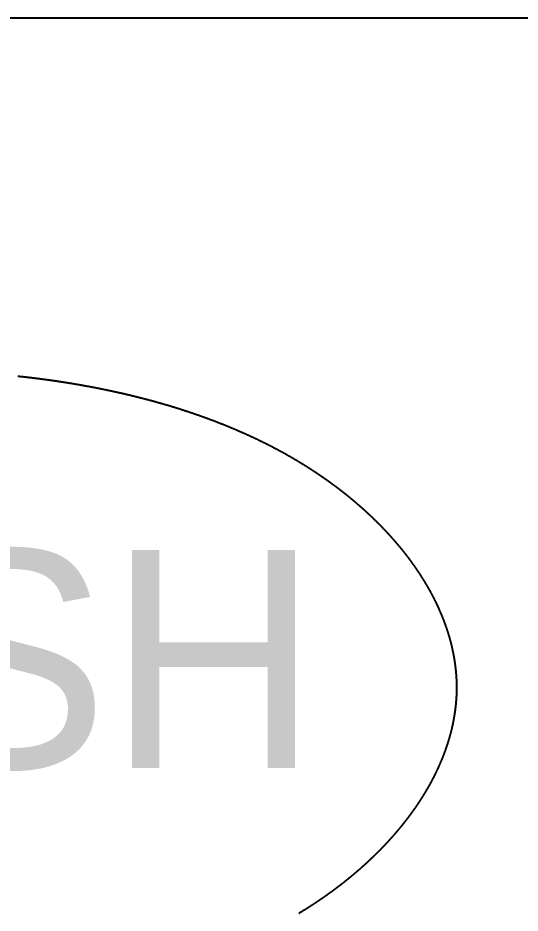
# Model space of a CAD drawing. Header units: millimetres. Extents: x 88 to 97873, y 32 to 55088.
# Drawn here: x 48391.1 to 48403.19, y 4638.97 to 4660.51 of the extents above; entities that cross this region are included whole.
import ezdxf

# ---------------------------------------------------------------- set-up
doc = ezdxf.new("R2010")
doc.units = ezdxf.units.MM
doc.header["$LTSCALE"] = 0.3
doc.layers.add('FICHAS_XLR', color=7, linetype='Continuous')
doc.styles.add('Standar', font='GOTHIC.TTF', dxfattribs={"height": 1.35})

# ---------------------------------------------------------------- blocks, each defined once
blk = doc.blocks.new('FICHA_XLR_FEMEA')
at = {"layer": 'FICHAS_XLR', "color": 0}
blk.add_lwpolyline([(340.69, 1173.35), (340.96, 1173.51), (341.23, 1173.68), (341.5, 1173.84), (341.77, 1174), (342.04, 1174.17), (342.31, 1174.33), (342.58, 1174.5), (342.85, 1174.66), (343.12, 1174.83), (343.39, 1174.99), (343.66, 1175.16), (343.93, 1175.32), (344.2, 1175.49), (344.47, 1175.65), (344.74, 1175.82), (345.01, 1175.99), (345.27, 1176.15), (345.54, 1176.32), (345.81, 1176.48), (346.08, 1176.65), (346.34, 1176.82), (346.61, 1176.98), (346.88, 1177.15), (347.15, 1177.32), (347.41, 1177.49), (347.68, 1177.65), (347.94, 1177.82), (348.21, 1177.99), (348.48, 1178.16), (348.74, 1178.33), (349.01, 1178.49), (349.27, 1178.66), (349.54, 1178.83), (349.8, 1179), (350.07, 1179.17), (350.33, 1179.34), (350.6, 1179.51), (350.86, 1179.68), (351.12, 1179.85), (351.39, 1180.02), (351.65, 1180.19), (351.91, 1180.36), (352.18, 1180.53), (352.44, 1180.7), (352.7, 1180.87), (352.97, 1181.04), (353.23, 1181.21), (353.49, 1181.38), (353.75, 1181.55), (354.01, 1181.72), (354.28, 1181.9), (354.54, 1182.07), (354.8, 1182.24), (355.06, 1182.41), (355.32, 1182.58), (355.58, 1182.75), (355.84, 1182.93), (356.1, 1183.1), (356.36, 1183.27), (356.62, 1183.45), (356.88, 1183.62), (357.14, 1183.79), (357.4, 1183.97), (357.66, 1184.14), (357.92, 1184.31), (358.17, 1184.49), (358.43, 1184.66), (358.69, 1184.83), (358.95, 1185.01), (359.21, 1185.18), (359.46, 1185.36), (359.72, 1185.53), (359.98, 1185.71), (360.23, 1185.88), (360.49, 1186.06), (360.75, 1186.23), (361, 1186.41), (361.26, 1186.58), (361.52, 1186.76), (361.77, 1186.94), (362.03, 1187.11), (362.28, 1187.29), (362.54, 1187.46), (362.79, 1187.64), (363.05, 1187.82), (363.3, 1187.99), (363.55, 1188.17), (363.81, 1188.35), (364.06, 1188.53), (364.32, 1188.7), (364.57, 1188.88), (364.82, 1189.06), (365.08, 1189.24), (365.33, 1189.41), (365.58, 1189.59), (365.83, 1189.77), (366.09, 1189.95), (366.34, 1190.13), (366.59, 1190.31), (366.84, 1190.48), (367.09, 1190.66), (367.34, 1190.84), (367.59, 1191.02), (367.84, 1191.2), (368.09, 1191.38), (368.34, 1191.56), (368.59, 1191.74), (368.84, 1191.92), (369.09, 1192.1), (369.34, 1192.28), (369.59, 1192.46), (369.84, 1192.64), (370.09, 1192.82), (370.34, 1193), (370.59, 1193.19), (370.84, 1193.37), (371.08, 1193.55), (371.33, 1193.73), (371.58, 1193.91), (371.83, 1194.09), (372.07, 1194.27), (372.32, 1194.46), (372.57, 1194.64), (372.81, 1194.82), (373.06, 1195), (373.3, 1195.19), (373.55, 1195.37), (373.8, 1195.55), (374.04, 1195.74), (374.29, 1195.92), (374.53, 1196.1), (374.78, 1196.28), (375.02, 1196.47), (375.26, 1196.65), (375.51, 1196.84), (375.75, 1197.02), (376, 1197.2), (376.24, 1197.39), (376.48, 1197.57), (376.73, 1197.76), (376.97, 1197.94), (377.21, 1198.13), (377.45, 1198.31), (377.7, 1198.5), (377.94, 1198.68), (378.18, 1198.87), (378.42, 1199.05), (378.66, 1199.24), (378.9, 1199.43), (379.14, 1199.61), (379.38, 1199.8), (379.62, 1199.98), (379.86, 1200.17), (380.1, 1200.36), (380.34, 1200.54), (380.58, 1200.73), (380.82, 1200.92), (381.06, 1201.1), (381.3, 1201.29), (381.54, 1201.48), (381.78, 1201.67), (382.02, 1201.85), (382.25, 1202.04), (382.49, 1202.23), (382.73, 1202.42), (382.97, 1202.61), (383.2, 1202.79), (383.44, 1202.98), (383.68, 1203.17), (383.91, 1203.36), (384.15, 1203.55), (384.38, 1203.74), (384.62, 1203.93), (384.86, 1204.12), (385.09, 1204.3), (385.33, 1204.49), (385.56, 1204.68), (385.79, 1204.87), (386.03, 1205.06), (386.26, 1205.25), (386.5, 1205.44), (386.73, 1205.63), (386.96, 1205.82), (387.2, 1206.01), (387.43, 1206.21), (387.66, 1206.4), (387.9, 1206.59), (388.13, 1206.78), (388.36, 1206.97), (388.59, 1207.16), (388.82, 1207.35), (389.05, 1207.54), (389.29, 1207.74), (389.52, 1207.93), (389.75, 1208.12), (389.98, 1208.31), (390.21, 1208.5), (390.44, 1208.7), (390.67, 1208.89), (390.9, 1209.08), (391.13, 1209.27), (391.36, 1209.47), (391.59, 1209.66), (391.81, 1209.85), (392.04, 1210.05), (392.27, 1210.24), (392.5, 1210.43), (392.73, 1210.63), (392.95, 1210.82), (393.18, 1211.01), (393.41, 1211.21), (393.63, 1211.4), (393.86, 1211.6), (394.09, 1211.79), (394.31, 1211.99), (394.54, 1212.18), (394.76, 1212.38), (394.99, 1212.57), (395.22, 1212.77), (395.44, 1212.96), (395.67, 1213.16), (395.89, 1213.35), (396.11, 1213.55), (396.34, 1213.74), (396.56, 1213.94), (396.79, 1214.13), (397.01, 1214.33), (397.23, 1214.53), (397.45, 1214.72), (397.68, 1214.92), (397.9, 1215.12), (398.12, 1215.31), (398.34, 1215.51), (398.56, 1215.71), (398.79, 1215.9), (399.01, 1216.1), (399.23, 1216.3), (399.45, 1216.5), (399.67, 1216.69), (399.89, 1216.89), (400.11, 1217.09), (400.33, 1217.29), (400.55, 1217.48), (400.77, 1217.68), (400.99, 1217.88), (401.21, 1218.08), (401.42, 1218.28), (401.64, 1218.48), (401.86, 1218.68), (402.08, 1218.87), (402.3, 1219.07), (402.51, 1219.27), (402.73, 1219.47), (402.95, 1219.67), (403.16, 1219.87), (403.38, 1220.07), (403.6, 1220.27), (403.81, 1220.47), (404.03, 1220.67), (404.24, 1220.87), (404.46, 1221.07), (404.67, 1221.27), (404.89, 1221.47), (405.1, 1221.67), (405.32, 1221.87), (405.53, 1222.07), (405.75, 1222.27), (405.96, 1222.47), (406.17, 1222.68), (406.39, 1222.88), (406.6, 1223.08), (406.81, 1223.28), (407.02, 1223.48), (407.23, 1223.68), (407.45, 1223.88), (407.66, 1224.09), (407.87, 1224.29), (408.08, 1224.49), (408.29, 1224.69), (408.5, 1224.9), (408.71, 1225.1), (408.92, 1225.3), (409.13, 1225.5), (409.34, 1225.71), (409.55, 1225.91), (409.76, 1226.11), (409.97, 1226.32), (410.18, 1226.52), (410.39, 1226.72), (410.59, 1226.93), (410.8, 1227.13), (411.01, 1227.33), (411.22, 1227.54), (411.42, 1227.74), (411.63, 1227.95), (411.84, 1228.15), (412.04, 1228.35), (412.25, 1228.56), (412.46, 1228.76), (412.66, 1228.97), (412.87, 1229.17), (413.07, 1229.38), (413.28, 1229.58), (413.48, 1229.79), (413.69, 1229.99), (413.89, 1230.2), (414.09, 1230.4), (414.3, 1230.61), (414.5, 1230.81), (414.7, 1231.02), (414.91, 1231.23), (415.11, 1231.43), (415.31, 1231.64), (415.51, 1231.84), (415.72, 1232.05), (415.92, 1232.26), (416.12, 1232.46), (416.32, 1232.67), (416.52, 1232.88), (416.72, 1233.08), (416.92, 1233.29), (417.12, 1233.5), (417.32, 1233.71), (417.52, 1233.91), (417.72, 1234.12), (417.92, 1234.33), (418.12, 1234.54), (418.32, 1234.74), (418.52, 1234.95), (418.71, 1235.16), (418.91, 1235.37), (419.11, 1235.58), (419.31, 1235.78), (419.5, 1235.99), (419.7, 1236.2), (419.9, 1236.41), (420.09, 1236.62), (420.29, 1236.83), (420.48, 1237.04), (420.68, 1237.24), (420.87, 1237.45), (421.07, 1237.66), (421.26, 1237.87), (421.46, 1238.08), (421.65, 1238.29), (421.85, 1238.5), (422.04, 1238.71), (422.23, 1238.92), (422.43, 1239.13), (422.62, 1239.34), (422.81, 1239.55), (423.01, 1239.76), (423.2, 1239.97), (423.39, 1240.18), (423.58, 1240.39), (423.77, 1240.6), (423.96, 1240.81), (424.15, 1241.03), (424.34, 1241.24), (424.54, 1241.45), (424.73, 1241.66), (424.92, 1241.87), (425.1, 1242.08), (425.29, 1242.29), (425.48, 1242.5), (425.67, 1242.72), (425.86, 1242.93), (426.05, 1243.14), (426.24, 1243.35), (426.42, 1243.56), (426.61, 1243.78), (426.8, 1243.99), (426.99, 1244.2), (427.17, 1244.41), (427.36, 1244.63), (427.54, 1244.84), (427.73, 1245.05), (427.92, 1245.26), (428.1, 1245.48), (428.29, 1245.69), (428.47, 1245.9), (428.66, 1246.12), (428.84, 1246.33), (429.02, 1246.54), (429.21, 1246.76), (429.39, 1246.97), (429.57, 1247.18), (429.76, 1247.4), (429.94, 1247.61), (430.12, 1247.83), (430.3, 1248.04), (430.49, 1248.25), (430.67, 1248.47), (430.85, 1248.68), (431.03, 1248.9), (431.21, 1249.11), (431.39, 1249.33), (431.57, 1249.54), (431.75, 1249.76), (431.93, 1249.97), (432.11, 1250.19), (432.29, 1250.4), (432.47, 1250.62), (432.65, 1250.83), (432.83, 1251.05), (433, 1251.26), (433.18, 1251.48), (433.36, 1251.7), (433.54, 1251.91), (433.71, 1252.13), (433.89, 1252.34), (434.07, 1252.56), (434.24, 1252.78), (434.42, 1252.99), (434.59, 1253.21), (434.77, 1253.43), (434.94, 1253.64), (435.12, 1253.86), (435.29, 1254.08), (435.47, 1254.29), (435.64, 1254.51), (435.82, 1254.73), (435.99, 1254.94), (436.16, 1255.16), (436.34, 1255.38), (436.51, 1255.6), (436.68, 1255.81), (436.85, 1256.03), (437.02, 1256.25), (437.2, 1256.47), (437.37, 1256.68), (437.54, 1256.9), (437.71, 1257.12), (437.88, 1257.34), (438.05, 1257.56), (438.22, 1257.77), (438.39, 1257.99), (438.56, 1258.21), (438.73, 1258.43), (438.9, 1258.65), (439.06, 1258.87), (439.23, 1259.09), (439.4, 1259.31), (439.57, 1259.52), (439.74, 1259.74), (439.9, 1259.96), (440.07, 1260.18), (440.24, 1260.4), (440.4, 1260.62), (440.57, 1260.84), (440.73, 1261.06), (440.9, 1261.28), (441.06, 1261.5), (441.23, 1261.72), (441.39, 1261.94), (441.56, 1262.16), (441.72, 1262.38), (441.89, 1262.6), (442.05, 1262.82), (442.21, 1263.04), (442.38, 1263.26), (442.54, 1263.48), (442.7, 1263.7), (442.86, 1263.92), (443.02, 1264.14), (443.19, 1264.36), (443.35, 1264.59), (443.51, 1264.81), (443.67, 1265.03), (443.83, 1265.25), (443.99, 1265.47), (444.15, 1265.69), (444.31, 1265.91), (444.47, 1266.13), (444.63, 1266.36), (444.78, 1266.58), (444.94, 1266.8), (445.1, 1267.02), (445.26, 1267.24), (445.42, 1267.47), (445.57, 1267.69), (445.73, 1267.91), (445.89, 1268.13), (446.04, 1268.35), (446.2, 1268.58), (446.36, 1268.8), (446.51, 1269.02), (446.67, 1269.25), (446.82, 1269.47), (446.98, 1269.69), (447.13, 1269.91), (447.28, 1270.14), (447.44, 1270.36), (447.59, 1270.58), (447.74, 1270.81), (447.9, 1271.03), (448.05, 1271.25), (448.2, 1271.48), (448.35, 1271.7), (448.51, 1271.92), (448.66, 1272.15), (448.81, 1272.37), (448.96, 1272.59), (449.11, 1272.82), (449.26, 1273.04), (449.41, 1273.27), (449.56, 1273.49), (449.71, 1273.72), (449.86, 1273.94), (450.01, 1274.16), (450.16, 1274.39), (450.31, 1274.61), (450.45, 1274.84), (450.6, 1275.06), (450.75, 1275.29), (450.9, 1275.51), (451.04, 1275.74), (451.19, 1275.96), (451.33, 1276.19), (451.48, 1276.41), (451.63, 1276.64), (451.77, 1276.86), (451.92, 1277.09), (452.06, 1277.31), (452.21, 1277.54), (452.35, 1277.76), (452.49, 1277.99), (452.64, 1278.22), (452.78, 1278.44), (452.92, 1278.67), (453.07, 1278.89), (453.21, 1279.12), (453.35, 1279.35), (453.49, 1279.57), (453.63, 1279.8), (453.78, 1280.02), (453.92, 1280.25), (454.06, 1280.48), (454.2, 1280.7), (454.34, 1280.93), (454.48, 1281.16), (454.62, 1281.38), (454.76, 1281.61), (454.89, 1281.84), (455.03, 1282.07), (455.17, 1282.29), (455.31, 1282.52), (455.45, 1282.75), (455.58, 1282.97), (455.72, 1283.2), (455.86, 1283.43), (455.99, 1283.66), (456.13, 1283.88), (456.27, 1284.11), (456.4, 1284.34), (456.54, 1284.57), (456.67, 1284.79), (456.81, 1285.02), (456.94, 1285.25), (457.08, 1285.48), (457.21, 1285.71), (457.34, 1285.93), (457.48, 1286.16), (457.61, 1286.39), (457.74, 1286.62), (457.87, 1286.85), (458.01, 1287.08), (458.14, 1287.3), (458.27, 1287.53), (458.4, 1287.76), (458.53, 1287.99), (458.66, 1288.22), (458.79, 1288.45), (458.92, 1288.68), (459.05, 1288.91), (459.18, 1289.13), (459.31, 1289.36), (459.44, 1289.59), (459.56, 1289.82), (459.69, 1290.05), (459.82, 1290.28), (459.95, 1290.51), (460.08, 1290.74), (460.2, 1290.97), (460.33, 1291.2), (460.45, 1291.43), (460.58, 1291.66), (460.71, 1291.89), (460.83, 1292.12), (460.96, 1292.35), (461.08, 1292.58), (461.2, 1292.81), (461.33, 1293.04), (461.45, 1293.27), (461.58, 1293.5), (461.7, 1293.73), (461.82, 1293.96), (461.94, 1294.19), (462.07, 1294.42), (462.19, 1294.65), (462.31, 1294.88), (462.43, 1295.11), (462.55, 1295.34), (462.67, 1295.57), (462.79, 1295.8), (462.91, 1296.04), (463.03, 1296.27), (463.15, 1296.5), (463.27, 1296.73), (463.39, 1296.96), (463.51, 1297.19), (463.63, 1297.42), (463.74, 1297.65), (463.86, 1297.88), (463.98, 1298.12), (464.1, 1298.35), (464.21, 1298.58), (464.33, 1298.81), (464.44, 1299.04), (464.56, 1299.27), (464.67, 1299.51), (464.79, 1299.74), (464.9, 1299.97), (465.02, 1300.2), (465.13, 1300.43), (465.25, 1300.67), (465.36, 1300.9), (465.47, 1301.13), (465.59, 1301.36), (465.7, 1301.59), (465.81, 1301.83), (465.92, 1302.06), (466.03, 1302.29), (466.15, 1302.52), (466.26, 1302.76), (466.37, 1302.99), (466.48, 1303.22), (466.59, 1303.45), (466.7, 1303.69), (466.81, 1303.92), (466.91, 1304.15), (467.02, 1304.39), (467.13, 1304.62), (467.24, 1304.85), (467.35, 1305.09), (467.45, 1305.32), (467.56, 1305.55), (467.67, 1305.79), (467.78, 1306.02), (467.88, 1306.25), (467.99, 1306.49), (468.09, 1306.72), (468.2, 1306.95), (468.3, 1307.19), (468.41, 1307.42), (468.51, 1307.65), (468.62, 1307.89), (468.72, 1308.12), (468.82, 1308.35), (468.92, 1308.59), (469.03, 1308.82), (469.13, 1309.06), (469.23, 1309.29), (469.33, 1309.52), (469.43, 1309.76), (469.54, 1309.99), (469.64, 1310.23), (469.74, 1310.46), (469.84, 1310.7), (469.94, 1310.93), (470.04, 1311.16), (470.13, 1311.4), (470.23, 1311.63), (470.33, 1311.87), (470.43, 1312.1), (470.53, 1312.34), (470.62, 1312.57), (470.72, 1312.81), (470.82, 1313.04), (470.92, 1313.28), (471.01, 1313.51), (471.11, 1313.75), (471.2, 1313.98), (471.3, 1314.22), (471.39, 1314.45), (471.49, 1314.69), (471.58, 1314.92), (471.68, 1315.16), (471.77, 1315.39), (471.86, 1315.63), (471.95, 1315.86), (472.05, 1316.1), (472.14, 1316.33), (472.23, 1316.57), (472.32, 1316.8), (472.41, 1317.04), (472.5, 1317.28), (472.6, 1317.51), (472.69, 1317.75), (472.78, 1317.98), (472.87, 1318.22), (472.95, 1318.45), (473.04, 1318.69), (473.13, 1318.93), (473.22, 1319.16), (473.31, 1319.4), (473.4, 1319.63), (473.48, 1319.87), (473.57, 1320.11), (473.66, 1320.34), (473.74, 1320.58), (473.83, 1320.81), (473.91, 1321.05), (474, 1321.29), (474.08, 1321.52), (474.17, 1321.76), (474.25, 1322), (474.34, 1322.23), (474.42, 1322.47), (474.5, 1322.71), (474.59, 1322.94), (474.67, 1323.18), (474.75, 1323.42), (474.83, 1323.65), (474.92, 1323.89), (475, 1324.13), (475.08, 1324.36), (475.16, 1324.6), (475.24, 1324.84), (475.32, 1325.07), (475.4, 1325.31), (475.48, 1325.55), (475.56, 1325.79), (475.64, 1326.02), (475.71, 1326.26), (475.79, 1326.5), (475.87, 1326.73), (475.95, 1326.97), (476.02, 1327.21), (476.1, 1327.45), (476.18, 1327.68), (476.25, 1327.92), (476.33, 1328.16), (476.4, 1328.4), (476.48, 1328.63), (476.55, 1328.87), (476.63, 1329.11), (476.7, 1329.35), (476.77, 1329.58), (476.85, 1329.82), (476.92, 1330.06), (476.99, 1330.3), (477.06, 1330.53), (477.14, 1330.77), (477.21, 1331.01), (477.28, 1331.25), (477.35, 1331.49), (477.42, 1331.72), (477.49, 1331.96), (477.56, 1332.2), (477.63, 1332.44), (477.7, 1332.68), (477.77, 1332.91), (477.84, 1333.15), (477.9, 1333.39), (477.97, 1333.63), (478.04, 1333.87), (478.11, 1334.11), (478.17, 1334.34), (478.24, 1334.58), (478.3, 1334.82), (478.37, 1335.06), (478.44, 1335.3), (478.5, 1335.54), (478.57, 1335.78), (478.63, 1336.01), (478.69, 1336.25), (478.76, 1336.49), (478.82, 1336.73), (478.88, 1336.97), (478.95, 1337.21), (479.01, 1337.45), (479.07, 1337.68), (479.13, 1337.92), (479.19, 1338.16), (479.25, 1338.4), (479.31, 1338.64), (479.37, 1338.88), (479.43, 1339.12), (479.49, 1339.36), (479.55, 1339.6), (479.61, 1339.83), (479.67, 1340.07), (479.73, 1340.31), (479.79, 1340.55), (479.84, 1340.79), (479.9, 1341.03), (479.96, 1341.27), (480.01, 1341.51), (480.07, 1341.75), (480.12, 1341.99), (480.18, 1342.23), (480.24, 1342.47), (480.29, 1342.7), (480.34, 1342.94), (480.4, 1343.18), (480.45, 1343.42), (480.5, 1343.66), (480.56, 1343.9), (480.61, 1344.14), (480.66, 1344.38), (480.71, 1344.62), (480.77, 1344.86), (480.82, 1345.1), (480.87, 1345.34), (480.92, 1345.58), (480.97, 1345.82), (481.02, 1346.06), (481.07, 1346.3), (481.12, 1346.54), (481.16, 1346.78), (481.21, 1347.02), (481.26, 1347.26), (481.31, 1347.5), (481.35, 1347.74), (481.4, 1347.98), (481.45, 1348.22), (481.49, 1348.46), (481.54, 1348.7), (481.59, 1348.94), (481.63, 1349.18), (481.67, 1349.42), (481.72, 1349.66), (481.76, 1349.9), (481.81, 1350.14), (481.85, 1350.38), (481.89, 1350.62), (481.94, 1350.86), (481.98, 1351.1), (482.02, 1351.34), (482.06, 1351.58), (482.1, 1351.82), (482.14, 1352.06), (482.18, 1352.3), (482.22, 1352.54), (482.26, 1352.78), (482.3, 1353.02), (482.34, 1353.26), (482.38, 1353.5), (482.42, 1353.74), (482.46, 1353.98), (482.49, 1354.22), (482.53, 1354.46), (482.57, 1354.7), (482.6, 1354.94), (482.64, 1355.18), (482.68, 1355.42), (482.71, 1355.66), (482.75, 1355.9), (482.78, 1356.14), (482.82, 1356.38), (482.85, 1356.62), (482.88, 1356.86), (482.92, 1357.11), (482.95, 1357.35), (482.98, 1357.59), (483.01, 1357.83), (483.05, 1358.07), (483.08, 1358.31), (483.11, 1358.55), (483.14, 1358.79), (483.17, 1359.03), (483.2, 1359.27), (483.23, 1359.51), (483.26, 1359.75), (483.29, 1359.99), (483.31, 1360.23), (483.34, 1360.47), (483.37, 1360.72), (483.4, 1360.96), (483.43, 1361.2), (483.45, 1361.44), (483.48, 1361.68), (483.5, 1361.92), (483.53, 1362.16), (483.55, 1362.4), (483.58, 1362.64), (483.6, 1362.88), (483.63, 1363.12), (483.65, 1363.37), (483.68, 1363.61), (483.7, 1363.85), (483.72, 1364.09), (483.74, 1364.33), (483.76, 1364.57), (483.79, 1364.81), (483.81, 1365.05), (483.83, 1365.29), (483.85, 1365.53), (483.87, 1365.77), (483.89, 1366.02), (483.91, 1366.26), (483.93, 1366.5), (483.95, 1366.74), (483.96, 1366.98), (483.98, 1367.22), (484, 1367.46), (484.02, 1367.7), (484.03, 1367.94), (484.05, 1368.19), (484.06, 1368.43), (484.08, 1368.67), (484.1, 1368.91), (484.11, 1369.15), (484.13, 1369.39), (484.14, 1369.63), (484.15, 1369.87), (484.17, 1370.11), (484.18, 1370.36), (484.19, 1370.6), (484.2, 1370.84), (484.22, 1371.08), (484.23, 1371.32), (484.24, 1371.56), (484.25, 1371.8), (484.26, 1372.04), (484.27, 1372.28), (484.28, 1372.53), (484.29, 1372.77), (484.3, 1373.01), (484.31, 1373.25), (484.31, 1373.49), (484.32, 1373.73), (484.33, 1373.97), (484.34, 1374.21), (484.34, 1374.46), (484.35, 1374.7), (484.35, 1374.94), (484.36, 1375.18), (484.37, 1375.42), (484.37, 1375.66), (484.37, 1375.9), (484.38, 1376.14), (484.38, 1376.39), (484.39, 1376.63), (484.39, 1376.87), (484.39, 1377.11), (484.39, 1377.35), (484.39, 1377.59), (484.4, 1377.83), (484.4, 1378.07), (484.4, 1378.32), (484.4, 1378.56), (484.4, 1378.8), (484.4, 1379.04), (484.4, 1379.28), (484.39, 1379.52), (484.39, 1379.76), (484.39, 1380), (484.39, 1380.25), (484.39, 1380.49), (484.38, 1380.73), (484.38, 1380.97), (484.37, 1381.21), (484.37, 1381.45), (484.37, 1381.69), (484.36, 1381.93), (484.35, 1382.18), (484.35, 1382.42), (484.34, 1382.66), (484.34, 1382.9), (484.33, 1383.14), (484.32, 1383.38), (484.31, 1383.62), (484.31, 1383.86), (484.3, 1384.11), (484.29, 1384.35), (484.28, 1384.59), (484.27, 1384.83), (484.26, 1385.07), (484.25, 1385.31), (484.24, 1385.55), (484.23, 1385.79), (484.22, 1386.03), (484.2, 1386.28), (484.19, 1386.52), (484.18, 1386.76), (484.17, 1387), (484.15, 1387.24), (484.14, 1387.48), (484.13, 1387.72), (484.11, 1387.96), (484.1, 1388.2), (484.08, 1388.45), (484.06, 1388.69), (484.05, 1388.93), (484.03, 1389.17), (484.02, 1389.41), (484, 1389.65), (483.98, 1389.89), (483.96, 1390.13), (483.95, 1390.37), (483.93, 1390.62), (483.91, 1390.86), (483.89, 1391.1), (483.87, 1391.34), (483.85, 1391.58), (483.83, 1391.82), (483.81, 1392.06), (483.79, 1392.3), (483.76, 1392.54), (483.74, 1392.78), (483.72, 1393.03), (483.7, 1393.27), (483.68, 1393.51), (483.65, 1393.75), (483.63, 1393.99), (483.6, 1394.23), (483.58, 1394.47), (483.55, 1394.71), (483.53, 1394.95), (483.5, 1395.19), (483.48, 1395.43), (483.45, 1395.68), (483.43, 1395.92), (483.4, 1396.16), (483.37, 1396.4), (483.34, 1396.64), (483.31, 1396.88), (483.29, 1397.12), (483.26, 1397.36), (483.23, 1397.6), (483.2, 1397.84), (483.17, 1398.08), (483.14, 1398.32), (483.11, 1398.56), (483.08, 1398.8), (483.05, 1399.05), (483.01, 1399.29), (482.98, 1399.53), (482.95, 1399.77), (482.92, 1400.01), (482.88, 1400.25), (482.85, 1400.49), (482.82, 1400.73), (482.78, 1400.97), (482.75, 1401.21), (482.71, 1401.45), (482.68, 1401.69), (482.64, 1401.93), (482.6, 1402.17), (482.57, 1402.41), (482.53, 1402.65), (482.49, 1402.89), (482.46, 1403.13), (482.42, 1403.37), (482.38, 1403.61), (482.34, 1403.85), (482.3, 1404.1), (482.26, 1404.34), (482.22, 1404.58), (482.18, 1404.82), (482.14, 1405.06), (482.1, 1405.3), (482.06, 1405.54), (482.02, 1405.78), (481.98, 1406.02), (481.94, 1406.26), (481.89, 1406.5), (481.85, 1406.74), (481.81, 1406.98), (481.76, 1407.22), (481.72, 1407.46), (481.67, 1407.7), (481.63, 1407.94), (481.59, 1408.18), (481.54, 1408.42), (481.49, 1408.66), (481.45, 1408.9), (481.4, 1409.14), (481.35, 1409.38), (481.31, 1409.62), (481.26, 1409.86), (481.21, 1410.1), (481.16, 1410.34), (481.12, 1410.58), (481.07, 1410.82), (481.02, 1411.06), (480.97, 1411.29), (480.92, 1411.53), (480.87, 1411.77), (480.82, 1412.01), (480.77, 1412.25), (480.71, 1412.49), (480.66, 1412.73), (480.61, 1412.97), (480.56, 1413.21), (480.5, 1413.45), (480.45, 1413.69), (480.4, 1413.93), (480.34, 1414.17), (480.29, 1414.41), (480.24, 1414.65), (480.18, 1414.89), (480.12, 1415.13), (480.07, 1415.37), (480.01, 1415.6), (479.96, 1415.84), (479.9, 1416.08), (479.84, 1416.32), (479.79, 1416.56), (479.73, 1416.8), (479.67, 1417.04), (479.61, 1417.28), (479.55, 1417.52), (479.49, 1417.76), (479.43, 1418), (479.37, 1418.23), (479.31, 1418.47), (479.25, 1418.71), (479.19, 1418.95), (479.13, 1419.19), (479.07, 1419.43), (479.01, 1419.67), (478.95, 1419.91), (478.88, 1420.15), (478.82, 1420.38), (478.76, 1420.62), (478.69, 1420.86), (478.63, 1421.1), (478.57, 1421.34), (478.5, 1421.58), (478.44, 1421.82), (478.37, 1422.05), (478.3, 1422.29), (478.24, 1422.53), (478.17, 1422.77), (478.11, 1423.01), (478.04, 1423.25), (477.97, 1423.48), (477.9, 1423.72), (477.84, 1423.96), (477.77, 1424.2), (477.7, 1424.44), (477.63, 1424.67), (477.56, 1424.91), (477.49, 1425.15), (477.42, 1425.39), (477.35, 1425.63), (477.28, 1425.86), (477.21, 1426.1), (477.14, 1426.34), (477.06, 1426.58), (476.99, 1426.82), (476.92, 1427.05), (476.85, 1427.29), (476.77, 1427.53), (476.7, 1427.77), (476.63, 1428), (476.55, 1428.24), (476.48, 1428.48), (476.4, 1428.72), (476.33, 1428.95), (476.25, 1429.19), (476.18, 1429.43), (476.1, 1429.67), (476.02, 1429.9), (475.95, 1430.14), (475.87, 1430.38), (475.79, 1430.62), (475.71, 1430.85), (475.64, 1431.09), (475.56, 1431.33), (475.48, 1431.56), (475.4, 1431.8), (475.32, 1432.04), (475.24, 1432.28), (475.16, 1432.51), (475.08, 1432.75), (475, 1432.99), (474.92, 1433.22), (474.83, 1433.46), (474.75, 1433.7), (474.67, 1433.93), (474.59, 1434.17), (474.5, 1434.41), (474.42, 1434.64), (474.34, 1434.88), (474.25, 1435.12), (474.17, 1435.35), (474.08, 1435.59), (474, 1435.83), (473.91, 1436.06), (473.83, 1436.3), (473.74, 1436.53), (473.66, 1436.77), (473.57, 1437.01), (473.48, 1437.24), (473.4, 1437.48), (473.31, 1437.72), (473.22, 1437.95), (473.13, 1438.19), (473.04, 1438.42), (472.95, 1438.66), (472.87, 1438.89), (472.78, 1439.13), (472.69, 1439.37), (472.6, 1439.6), (472.5, 1439.84), (472.41, 1440.07), (472.32, 1440.31), (472.23, 1440.54), (472.14, 1440.78), (472.05, 1441.02), (471.95, 1441.25), (471.86, 1441.49), (471.77, 1441.72), (471.68, 1441.96), (471.58, 1442.19), (471.49, 1442.43), (471.39, 1442.66), (471.3, 1442.9), (471.2, 1443.13), (471.11, 1443.37), (471.01, 1443.6), (470.92, 1443.84), (470.82, 1444.07), (470.72, 1444.31), (470.62, 1444.54), (470.53, 1444.78), (470.43, 1445.01), (470.33, 1445.25), (470.23, 1445.48), (470.13, 1445.71), (470.04, 1445.95), (469.94, 1446.18), (469.84, 1446.42), (469.74, 1446.65), (469.64, 1446.89), (469.54, 1447.12), (469.43, 1447.35), (469.33, 1447.59), (469.23, 1447.82), (469.13, 1448.06), (469.03, 1448.29), (468.92, 1448.52), (468.82, 1448.76), (468.72, 1448.99), (468.62, 1449.23), (468.51, 1449.46), (468.41, 1449.69), (468.3, 1449.93), (468.2, 1450.16), (468.09, 1450.39), (467.99, 1450.63), (467.88, 1450.86), (467.78, 1451.09), (467.67, 1451.33), (467.56, 1451.56), (467.45, 1451.79), (467.35, 1452.03), (467.24, 1452.26), (467.13, 1452.49), (467.02, 1452.73), (466.91, 1452.96), (466.81, 1453.19), (466.7, 1453.43), (466.59, 1453.66), (466.48, 1453.89), (466.37, 1454.12), (466.26, 1454.36), (466.15, 1454.59), (466.03, 1454.82), (465.92, 1455.05), (465.81, 1455.29), (465.7, 1455.52), (465.59, 1455.75), (465.47, 1455.98), (465.36, 1456.22), (465.25, 1456.45), (465.13, 1456.68), (465.02, 1456.91), (464.9, 1457.14), (464.79, 1457.38), (464.67, 1457.61), (464.56, 1457.84), (464.44, 1458.07), (464.33, 1458.3), (464.21, 1458.53), (464.1, 1458.77), (463.98, 1459), (463.86, 1459.23), (463.74, 1459.46), (463.63, 1459.69), (463.51, 1459.92), (463.39, 1460.15), (463.27, 1460.38), (463.15, 1460.62), (463.03, 1460.85), (462.91, 1461.08), (462.79, 1461.31), (462.67, 1461.54), (462.55, 1461.77), (462.43, 1462), (462.31, 1462.23), (462.19, 1462.46), (462.07, 1462.69), (461.94, 1462.92), (461.82, 1463.15), (461.7, 1463.38), (461.58, 1463.61), (461.45, 1463.84), (461.33, 1464.07), (461.2, 1464.31), (461.08, 1464.54), (460.96, 1464.77), (460.83, 1465), (460.71, 1465.22), (460.58, 1465.45), (460.45, 1465.68), (460.33, 1465.91), (460.2, 1466.14), (460.08, 1466.37), (459.95, 1466.6), (459.82, 1466.83), (459.69, 1467.06), (459.56, 1467.29), (459.44, 1467.52), (459.31, 1467.75), (459.18, 1467.98), (459.05, 1468.21), (458.92, 1468.44), (458.79, 1468.67), (458.66, 1468.89), (458.53, 1469.12), (458.4, 1469.35), (458.27, 1469.58), (458.14, 1469.81), (458.01, 1470.04), (457.87, 1470.27), (457.74, 1470.49), (457.61, 1470.72), (457.48, 1470.95), (457.34, 1471.18), (457.21, 1471.41), (457.08, 1471.64), (456.94, 1471.86), (456.81, 1472.09), (456.67, 1472.32), (456.54, 1472.55), (456.4, 1472.77), (456.27, 1473), (456.13, 1473.23), (455.99, 1473.46), (455.86, 1473.68), (455.72, 1473.91), (455.58, 1474.14), (455.45, 1474.37), (455.31, 1474.59), (455.17, 1474.82), (455.03, 1475.05), (454.89, 1475.28), (454.76, 1475.5), (454.62, 1475.73), (454.48, 1475.96), (454.34, 1476.18), (454.2, 1476.41), (454.06, 1476.64), (453.92, 1476.86), (453.78, 1477.09), (453.63, 1477.31), (453.49, 1477.54), (453.35, 1477.77), (453.21, 1477.99), (453.07, 1478.22), (452.92, 1478.45), (452.78, 1478.67), (452.64, 1478.9), (452.49, 1479.12), (452.35, 1479.35), (452.21, 1479.57), (452.06, 1479.8), (451.92, 1480.02), (451.77, 1480.25), (451.63, 1480.48), (451.48, 1480.7), (451.33, 1480.93), (451.19, 1481.15), (451.04, 1481.38), (450.9, 1481.6), (450.75, 1481.83), (450.6, 1482.05), (450.45, 1482.28), (450.31, 1482.5), (450.16, 1482.72), (450.01, 1482.95), (449.86, 1483.17), (449.71, 1483.4), (449.56, 1483.62), (449.41, 1483.85), (449.26, 1484.07), (449.11, 1484.29), (448.96, 1484.52), (448.81, 1484.74), (448.66, 1484.97), (448.51, 1485.19), (448.35, 1485.41), (448.2, 1485.64), (448.05, 1485.86), (447.9, 1486.08), (447.74, 1486.31), (447.59, 1486.53), (447.44, 1486.75), (447.28, 1486.98), (447.13, 1487.2), (446.98, 1487.42), (446.82, 1487.65), (446.67, 1487.87), (446.51, 1488.09), (446.36, 1488.31), (446.2, 1488.54), (446.04, 1488.76), (445.89, 1488.98), (445.73, 1489.2), (445.57, 1489.43), (445.42, 1489.65), (445.26, 1489.87), (445.1, 1490.09), (444.94, 1490.31), (444.78, 1490.54), (444.63, 1490.76), (444.47, 1490.98), (444.31, 1491.2), (444.15, 1491.42), (443.99, 1491.64), (443.83, 1491.86), (443.67, 1492.09), (443.51, 1492.31), (443.35, 1492.53), (443.19, 1492.75), (443.02, 1492.97), (442.86, 1493.19), (442.7, 1493.41), (442.54, 1493.63), (442.38, 1493.85), (442.21, 1494.07), (442.05, 1494.29), (441.89, 1494.51), (441.72, 1494.73), (441.56, 1494.95), (441.39, 1495.17), (441.23, 1495.39), (441.06, 1495.61), (440.9, 1495.83), (440.73, 1496.05), (440.57, 1496.27), (440.4, 1496.49), (440.24, 1496.71), (440.07, 1496.93), (439.9, 1497.15), (439.74, 1497.37), (439.57, 1497.59), (439.4, 1497.81), (439.23, 1498.03), (439.06, 1498.25), (438.9, 1498.46), (438.73, 1498.68), (438.56, 1498.9), (438.39, 1499.12), (438.22, 1499.34), (438.05, 1499.56), (437.88, 1499.78), (437.71, 1499.99), (437.54, 1500.21), (437.37, 1500.43), (437.2, 1500.65), (437.02, 1500.87), (436.85, 1501.08), (436.68, 1501.3), (436.51, 1501.52), (436.34, 1501.74), (436.16, 1501.95), (435.99, 1502.17), (435.82, 1502.39), (435.64, 1502.6), (435.47, 1502.82), (435.29, 1503.04), (435.12, 1503.25), (434.94, 1503.47), (434.77, 1503.69), (434.59, 1503.9), (434.42, 1504.12), (434.24, 1504.34), (434.07, 1504.55), (433.89, 1504.77), (433.71, 1504.99), (433.54, 1505.2), (433.36, 1505.42), (433.18, 1505.63), (433, 1505.85), (432.83, 1506.06), (432.65, 1506.28), (432.47, 1506.5), (432.29, 1506.71), (432.11, 1506.93), (431.93, 1507.14), (431.75, 1507.36), (431.57, 1507.57), (431.39, 1507.79), (431.21, 1508), (431.03, 1508.22), (430.85, 1508.43), (430.67, 1508.64), (430.49, 1508.86), (430.3, 1509.07), (430.12, 1509.29), (429.94, 1509.5), (429.76, 1509.72), (429.57, 1509.93), (429.39, 1510.14), (429.21, 1510.36), (429.02, 1510.57), (428.84, 1510.78), (428.66, 1511), (428.47, 1511.21), (428.29, 1511.42), (428.1, 1511.64), (427.92, 1511.85), (427.73, 1512.06), (427.54, 1512.28), (427.36, 1512.49), (427.17, 1512.7), (426.99, 1512.91), (426.8, 1513.13), (426.61, 1513.34), (426.42, 1513.55), (426.24, 1513.76), (426.05, 1513.97), (425.86, 1514.19), (425.67, 1514.4), (425.48, 1514.61), (425.29, 1514.82), (425.1, 1515.03), (424.92, 1515.24), (424.73, 1515.45), (424.54, 1515.67), (424.34, 1515.88), (424.15, 1516.09), (423.96, 1516.3), (423.77, 1516.51), (423.58, 1516.72), (423.39, 1516.93), (423.2, 1517.14), (423.01, 1517.35), (422.81, 1517.56), (422.62, 1517.77), (422.43, 1517.98), (422.23, 1518.19), (422.04, 1518.4), (421.85, 1518.61), (421.65, 1518.82), (421.46, 1519.03), (421.26, 1519.24), (421.07, 1519.45), (420.87, 1519.66), (420.68, 1519.87), (420.48, 1520.08), (420.29, 1520.29), (420.09, 1520.5), (419.9, 1520.7), (419.7, 1520.91), (419.5, 1521.12), (419.31, 1521.33), (419.11, 1521.54), (418.91, 1521.75), (418.71, 1521.95), (418.52, 1522.16), (418.32, 1522.37), (418.12, 1522.58), (417.92, 1522.79), (417.72, 1522.99), (417.52, 1523.2), (417.32, 1523.41), (417.12, 1523.61), (416.92, 1523.82), (416.72, 1524.03), (416.52, 1524.24), (416.32, 1524.44), (416.12, 1524.65), (415.92, 1524.86), (415.72, 1525.06), (415.51, 1525.27), (415.31, 1525.47), (415.11, 1525.68), (414.91, 1525.89), (414.7, 1526.09), (414.5, 1526.3), (414.3, 1526.5), (414.09, 1526.71), (413.89, 1526.92), (413.69, 1527.12), (413.48, 1527.33), (413.28, 1527.53), (413.07, 1527.74), (412.87, 1527.94), (412.66, 1528.15), (412.46, 1528.35), (412.25, 1528.55), (412.04, 1528.76), (411.84, 1528.96), (411.63, 1529.17), (411.42, 1529.37), (411.22, 1529.58), (411.01, 1529.78), (410.8, 1529.98), (410.59, 1530.19), (410.39, 1530.39), (410.18, 1530.59), (409.97, 1530.8), (409.76, 1531), (409.55, 1531.2), (409.34, 1531.41), (409.13, 1531.61), (408.92, 1531.81), (408.71, 1532.02), (408.5, 1532.22), (408.29, 1532.42), (408.08, 1532.62), (407.87, 1532.82), (407.66, 1533.03), (407.45, 1533.23), (407.23, 1533.43), (407.02, 1533.63), (406.81, 1533.83), (406.6, 1534.04), (406.39, 1534.24), (406.17, 1534.44), (405.96, 1534.64), (405.75, 1534.84), (405.53, 1535.04), (405.32, 1535.24), (405.1, 1535.44), (404.89, 1535.64), (404.67, 1535.84), (404.46, 1536.04), (404.24, 1536.24), (404.03, 1536.44), (403.81, 1536.64), (403.6, 1536.84), (403.38, 1537.04), (403.16, 1537.24), (402.95, 1537.44), (402.73, 1537.64), (402.51, 1537.84), (402.3, 1538.04), (402.08, 1538.24), (401.86, 1538.44), (401.64, 1538.64), (401.42, 1538.84), (401.21, 1539.03), (400.99, 1539.23), (400.77, 1539.43), (400.55, 1539.63), (400.33, 1539.83), (400.11, 1540.02), (399.89, 1540.22), (399.67, 1540.42), (399.45, 1540.62), (399.23, 1540.82), (399.01, 1541.01), (398.79, 1541.21), (398.56, 1541.41), (398.34, 1541.6), (398.12, 1541.8), (397.9, 1542), (397.68, 1542.19), (397.45, 1542.39), (397.23, 1542.59), (397.01, 1542.78), (396.79, 1542.98), (396.56, 1543.17), (396.34, 1543.37), (396.11, 1543.57), (395.89, 1543.76), (395.67, 1543.96), (395.44, 1544.15), (395.22, 1544.35), (394.99, 1544.54), (394.76, 1544.74), (394.54, 1544.93), (394.31, 1545.13), (394.09, 1545.32), (393.86, 1545.52), (393.63, 1545.71), (393.41, 1545.9), (393.18, 1546.1), (392.95, 1546.29), (392.73, 1546.49), (392.5, 1546.68), (392.27, 1546.87), (392.04, 1547.07), (391.81, 1547.26), (391.59, 1547.45), (391.36, 1547.65), (391.13, 1547.84), (390.9, 1548.03), (390.67, 1548.22), (390.44, 1548.42), (390.21, 1548.61), (389.98, 1548.8), (389.75, 1548.99), (389.52, 1549.19), (389.29, 1549.38), (389.05, 1549.57), (388.82, 1549.76), (388.59, 1549.95), (388.36, 1550.14), (388.13, 1550.33), (387.9, 1550.53), (387.66, 1550.72), (387.43, 1550.91), (387.2, 1551.1), (386.96, 1551.29), (386.73, 1551.48), (386.5, 1551.67), (386.26, 1551.86), (386.03, 1552.05), (385.79, 1552.24), (385.56, 1552.43), (385.33, 1552.62), (385.09, 1552.81), (384.86, 1553), (384.62, 1553.19), (384.38, 1553.38), (384.15, 1553.57), (383.91, 1553.75), (383.68, 1553.94), (383.44, 1554.13), (383.2, 1554.32), (382.97, 1554.51), (382.73, 1554.7), (382.49, 1554.88), (382.25, 1555.07), (382.02, 1555.26), (381.78, 1555.45), (381.54, 1555.63), (381.3, 1555.82), (381.06, 1556.01), (380.82, 1556.2), (380.58, 1556.38), (380.34, 1556.57), (380.1, 1556.76), (379.86, 1556.94), (379.62, 1557.13), (379.38, 1557.32), (379.14, 1557.5), (378.9, 1557.69), (378.66, 1557.87), (378.42, 1558.06), (378.18, 1558.25), (377.94, 1558.43), (377.7, 1558.62), (377.45, 1558.8), (377.21, 1558.99), (376.97, 1559.17), (376.73, 1559.36), (376.48, 1559.54), (376.24, 1559.72), (376, 1559.91), (375.75, 1560.09), (375.51, 1560.28), (375.26, 1560.46), (375.02, 1560.64), (374.78, 1560.83), (374.53, 1561.01), (374.29, 1561.2), (374.04, 1561.38), (373.8, 1561.56), (373.55, 1561.74), (373.3, 1561.93), (373.06, 1562.11), (372.81, 1562.29), (372.57, 1562.47), (372.32, 1562.66), (372.07, 1562.84), (371.83, 1563.02), (371.58, 1563.2), (371.33, 1563.38), (371.08, 1563.57), (370.84, 1563.75), (370.59, 1563.93), (370.34, 1564.11), (370.09, 1564.29), (369.84, 1564.47), (369.59, 1564.65), (369.34, 1564.83), (369.09, 1565.01), (368.84, 1565.19), (368.59, 1565.37), (368.34, 1565.55), (368.09, 1565.73), (367.84, 1565.91), (367.59, 1566.09), (367.34, 1566.27), (367.09, 1566.45), (366.84, 1566.63), (366.59, 1566.81), (366.34, 1566.99), (366.09, 1567.16), (365.83, 1567.34), (365.58, 1567.52), (365.33, 1567.7), (365.08, 1567.88), (364.82, 1568.06), (364.57, 1568.23), (364.32, 1568.41), (364.06, 1568.59), (363.81, 1568.77), (363.55, 1568.94), (363.3, 1569.12), (363.05, 1569.3), (362.79, 1569.47), (362.54, 1569.65), (362.28, 1569.83), (362.03, 1570), (361.77, 1570.18), (361.52, 1570.35), (361.26, 1570.53), (361, 1570.71), (360.75, 1570.88), (360.49, 1571.06), (360.23, 1571.23), (359.98, 1571.41), (359.72, 1571.58), (359.46, 1571.76), (359.21, 1571.93), (358.95, 1572.1), (358.69, 1572.28), (358.43, 1572.45), (358.17, 1572.63), (357.92, 1572.8), (357.66, 1572.97), (357.4, 1573.15), (357.14, 1573.32), (356.88, 1573.49), (356.62, 1573.67), (356.36, 1573.84), (356.1, 1574.01), (355.84, 1574.19), (355.58, 1574.36), (355.32, 1574.53), (355.06, 1574.7), (354.8, 1574.87), (354.54, 1575.05), (354.28, 1575.22), (354.01, 1575.39), (353.75, 1575.56), (353.49, 1575.73), (353.23, 1575.9), (352.97, 1576.07), (352.7, 1576.24), (352.44, 1576.42), (352.18, 1576.59), (351.91, 1576.76), (351.65, 1576.93), (351.39, 1577.1), (351.12, 1577.27), (350.86, 1577.44), (350.6, 1577.61), (350.33, 1577.77), (350.07, 1577.94), (349.8, 1578.11), (349.54, 1578.28), (349.27, 1578.45), (349.01, 1578.62), (348.74, 1578.79), (348.48, 1578.96), (348.21, 1579.12), (347.94, 1579.29), (347.68, 1579.46), (347.41, 1579.63), (347.15, 1579.79), (346.88, 1579.96), (346.61, 1580.13), (346.34, 1580.3), (346.08, 1580.46), (345.81, 1580.63), (345.54, 1580.8), (345.27, 1580.96), (345.01, 1581.13), (344.74, 1581.29), (344.47, 1581.46), (344.2, 1581.63), (343.93, 1581.79), (343.66, 1581.96), (343.39, 1582.12), (343.12, 1582.29), (342.85, 1582.45), (342.58, 1582.62), (342.31, 1582.78), (342.04, 1582.94), (341.77, 1583.11), (341.5, 1583.27), (341.23, 1583.44), (340.96, 1583.6), (340.69, 1583.76), (340.42, 1583.93), (340.15, 1584.09), (339.87, 1584.25), (339.6, 1584.42), (339.33, 1584.58), (339.06, 1584.74), (338.78, 1584.9), (338.51, 1585.07), (338.24, 1585.23), (337.97, 1585.39), (337.69, 1585.55), (337.42, 1585.71), (337.15, 1585.88), (336.87, 1586.04), (336.6, 1586.2), (336.32, 1586.36), (336.05, 1586.52), (335.77, 1586.68), (335.5, 1586.84), (335.22, 1587), (334.95, 1587.16), (334.67, 1587.32), (334.4, 1587.48), (334.12, 1587.64), (333.85, 1587.8), (333.57, 1587.96), (333.29, 1588.12), (333.02, 1588.28), (332.74, 1588.44), (332.46, 1588.59), (332.19, 1588.75), (331.91, 1588.91), (331.63, 1589.07), (331.36, 1589.23), (331.08, 1589.39), (330.8, 1589.54), (330.52, 1589.7), (330.24, 1589.86), (329.97, 1590.01), (329.69, 1590.17), (329.41, 1590.33), (329.13, 1590.48), (328.85, 1590.64), (328.57, 1590.8), (328.29, 1590.95), (328.01, 1591.11), (327.73, 1591.26), (327.45, 1591.42), (327.17, 1591.58), (326.89, 1591.73), (326.61, 1591.89), (326.33, 1592.04), (326.05, 1592.2), (325.77, 1592.35), (325.49, 1592.5), (325.2, 1592.66), (324.92, 1592.81), (324.64, 1592.97), (324.36, 1593.12), (324.08, 1593.27), (323.79, 1593.43), (323.51, 1593.58), (323.23, 1593.73), (322.95, 1593.89), (322.66, 1594.04), (322.38, 1594.19), (322.1, 1594.34), (321.81, 1594.5), (321.53, 1594.65), (321.24, 1594.8), (320.96, 1594.95), (320.68, 1595.1), (320.39, 1595.25), (320.11, 1595.4), (319.82, 1595.56), (319.54, 1595.71), (319.25, 1595.86), (318.97, 1596.01), (318.68, 1596.16), (318.39, 1596.31), (318.11, 1596.46), (317.82, 1596.61), (317.54, 1596.76), (317.25, 1596.91), (316.96, 1597.06), (316.68, 1597.2), (316.39, 1597.35), (316.1, 1597.5), (315.81, 1597.65), (315.53, 1597.8), (315.24, 1597.95), (314.95, 1598.1), (314.66, 1598.24), (314.38, 1598.39), (314.09, 1598.54), (313.8, 1598.69), (313.51, 1598.83), (313.22, 1598.98), (312.93, 1599.13), (312.64, 1599.27), (312.35, 1599.42), (312.06, 1599.57), (311.77, 1599.71), (311.48, 1599.86), (311.19, 1600), (310.9, 1600.15), (310.61, 1600.3), (310.32, 1600.44), (310.03, 1600.59), (309.74, 1600.73), (309.45, 1600.88), (309.16, 1601.02), (308.87, 1601.16), (308.58, 1601.31), (308.28, 1601.45), (307.99, 1601.6), (307.7, 1601.74), (307.41, 1601.88), (307.12, 1602.03), (306.82, 1602.17), (306.53, 1602.31), (306.24, 1602.46), (305.94, 1602.6), (305.65, 1602.74), (305.36, 1602.89), (305.06, 1603.03), (304.77, 1603.17), (304.48, 1603.31), (304.18, 1603.45), (303.89, 1603.59), (303.59, 1603.74), (303.3, 1603.88), (303, 1604.02), (302.71, 1604.16), (302.41, 1604.3), (302.12, 1604.44), (301.82, 1604.58), (301.53, 1604.72), (301.23, 1604.86), (300.94, 1605), (300.64, 1605.14), (300.34, 1605.28), (300.05, 1605.42), (299.75, 1605.56), (299.45, 1605.7), (299.16, 1605.84), (298.86, 1605.98), (298.56, 1606.12), (298.27, 1606.25), (297.97, 1606.39), (297.67, 1606.53), (297.37, 1606.67), (297.08, 1606.81), (296.78, 1606.94), (296.48, 1607.08), (296.18, 1607.22), (295.88, 1607.35), (295.58, 1607.49), (295.28, 1607.63), (294.98, 1607.76), (294.69, 1607.9), (294.39, 1608.04), (294.09, 1608.17), (293.79, 1608.31), (293.49, 1608.45), (293.19, 1608.58), (292.89, 1608.72), (292.59, 1608.85), (292.29, 1608.99), (291.99, 1609.12), (291.68, 1609.26), (291.38, 1609.39), (291.08, 1609.52), (290.78, 1609.66), (290.48, 1609.79), (290.18, 1609.93), (289.88, 1610.06), (289.57, 1610.19), (289.27, 1610.33), (288.97, 1610.46), (288.67, 1610.59), (288.36, 1610.73), (288.06, 1610.86), (287.76, 1610.99), (287.46, 1611.12), (287.15, 1611.26), (286.85, 1611.39), (286.55, 1611.52), (286.24, 1611.65), (285.94, 1611.78), (285.63, 1611.92), (285.33, 1612.05), (285.03, 1612.18), (284.72, 1612.31), (284.42, 1612.44), (284.11, 1612.57), (283.81, 1612.7), (283.5, 1612.83), (283.2, 1612.96), (282.89, 1613.09), (282.59, 1613.22), (282.28, 1613.35), (281.97, 1613.48), (281.67, 1613.61), (281.36, 1613.74), (281.06, 1613.87), (280.75, 1613.99), (280.44, 1614.12), (280.14, 1614.25), (279.83, 1614.38), (279.52, 1614.51), (279.22, 1614.64), (278.91, 1614.76), (278.6, 1614.89), (278.29, 1615.02), (277.99, 1615.15), (277.68, 1615.27), (277.37, 1615.4), (277.06, 1615.53), (276.75, 1615.65), (276.44, 1615.78), (276.14, 1615.9), (275.83, 1616.03), (275.52, 1616.16), (275.21, 1616.28), (274.9, 1616.41), (274.59, 1616.53), (274.28, 1616.66), (273.97, 1616.78), (273.66, 1616.91), (273.35, 1617.03), (273.04, 1617.16), (272.73, 1617.28), (272.42, 1617.41), (272.11, 1617.53), (271.8, 1617.65), (271.49, 1617.78), (271.18, 1617.9), (270.87, 1618.03), (270.55, 1618.15), (270.24, 1618.27), (269.93, 1618.39), (269.62, 1618.52), (269.31, 1618.64), (269, 1618.76), (268.68, 1618.88), (268.37, 1619.01), (268.06, 1619.13), (267.75, 1619.25), (267.43, 1619.37), (267.12, 1619.49), (266.81, 1619.61), (266.49, 1619.74), (266.18, 1619.86), (265.87, 1619.98), (265.55, 1620.1), (265.24, 1620.22), (264.93, 1620.34), (264.61, 1620.46), (264.3, 1620.58), (263.98, 1620.7), (263.67, 1620.82), (263.35, 1620.94), (263.04, 1621.06), (262.72, 1621.18), (262.41, 1621.29), (262.09, 1621.41), (261.78, 1621.53), (261.46, 1621.65), (261.15, 1621.77), (260.83, 1621.89), (260.52, 1622.01), (260.2, 1622.12), (259.88, 1622.24), (259.57, 1622.36), (259.25, 1622.48), (258.93, 1622.59), (258.62, 1622.71), (258.3, 1622.83), (257.98, 1622.94), (257.67, 1623.06), (257.35, 1623.18), (257.03, 1623.29), (256.72, 1623.41), (256.4, 1623.52), (256.08, 1623.64), (255.76, 1623.75), (255.44, 1623.87), (255.13, 1623.99), (254.81, 1624.1), (254.49, 1624.22), (254.17, 1624.33), (253.85, 1624.44), (253.53, 1624.56), (253.21, 1624.67), (252.89, 1624.79), (252.57, 1624.9), (252.26, 1625.01), (251.94, 1625.13), (251.62, 1625.24), (251.3, 1625.35), (250.98, 1625.47), (250.66, 1625.58), (250.34, 1625.69), (250.02, 1625.81), (249.69, 1625.92), (249.37, 1626.03), (249.05, 1626.14), (248.73, 1626.25), (248.41, 1626.37), (248.09, 1626.48), (247.77, 1626.59), (247.45, 1626.7), (247.13, 1626.81), (246.8, 1626.92), (246.48, 1627.03), (246.16, 1627.14), (245.84, 1627.25), (245.52, 1627.36), (245.19, 1627.48), (244.87, 1627.58), (244.55, 1627.69), (244.23, 1627.8), (243.9, 1627.91), (243.58, 1628.02), (243.26, 1628.13), (242.93, 1628.24), (242.61, 1628.35), (242.29, 1628.46), (241.96, 1628.57), (241.64, 1628.68), (241.32, 1628.78), (240.99, 1628.89), (240.67, 1629), (240.34, 1629.11), (240.02, 1629.21), (239.69, 1629.32), (239.37, 1629.43), (239.04, 1629.54), (238.72, 1629.64), (238.39, 1629.75), (238.07, 1629.86), (237.74, 1629.96), (237.42, 1630.07), (237.09, 1630.18), (236.77, 1630.28), (236.44, 1630.39), (236.11, 1630.49), (235.79, 1630.6), (235.46, 1630.7), (235.14, 1630.81), (234.81, 1630.91), (234.48, 1631.02), (234.16, 1631.12), (233.83, 1631.23), (233.5, 1631.33), (233.18, 1631.44), (232.85, 1631.54), (232.52, 1631.64), (232.19, 1631.75), (231.87, 1631.85), (231.54, 1631.95), (231.21, 1632.06), (230.88, 1632.16), (230.55, 1632.26), (230.23, 1632.37), (229.9, 1632.47), (229.57, 1632.57), (229.24, 1632.67), (228.91, 1632.77), (228.58, 1632.88), (228.25, 1632.98), (227.93, 1633.08), (227.6, 1633.18), (227.27, 1633.28), (226.94, 1633.38), (226.61, 1633.48), (226.28, 1633.58), (225.95, 1633.69), (225.62, 1633.79), (225.29, 1633.89), (224.96, 1633.99), (224.63, 1634.09), (224.3, 1634.19), (223.97, 1634.29), (223.64, 1634.38), (223.31, 1634.48), (222.98, 1634.58), (222.64, 1634.68), (222.31, 1634.78), (221.98, 1634.88), (221.65, 1634.98), (221.32, 1635.08), (220.99, 1635.17), (220.66, 1635.27), (220.32, 1635.37), (219.99, 1635.47), (219.66, 1635.57), (219.33, 1635.66), (219, 1635.76), (218.66, 1635.86), (218.33, 1635.95), (218, 1636.05), (217.67, 1636.15), (217.33, 1636.24), (217, 1636.34), (216.67, 1636.44), (216.33, 1636.53), (216, 1636.63), (215.67, 1636.72), (215.33, 1636.82), (215, 1636.91), (214.67, 1637.01), (214.33, 1637.1), (214, 1637.2), (213.66, 1637.29), (213.33, 1637.39), (213, 1637.48), (212.66, 1637.58), (212.33, 1637.67), (211.99, 1637.76), (211.66, 1637.86), (211.32, 1637.95), (210.99, 1638.04), (210.65, 1638.14), (210.32, 1638.23), (209.98, 1638.32), (209.65, 1638.42), (209.31, 1638.51), (208.97, 1638.6), (208.64, 1638.69), (208.3, 1638.79), (207.97, 1638.88), (207.63, 1638.97), (207.29, 1639.06), (206.96, 1639.15), (206.62, 1639.24), (206.28, 1639.34), (205.95, 1639.43), (205.61, 1639.52), (205.27, 1639.61), (204.94, 1639.7), (204.6, 1639.79), (204.26, 1639.88), (203.93, 1639.97), (203.59, 1640.06), (203.25, 1640.15), (202.91, 1640.24), (202.58, 1640.33), (202.24, 1640.42), (201.9, 1640.51), (201.56, 1640.59), (201.22, 1640.68), (200.89, 1640.77), (200.55, 1640.86), (200.21, 1640.95), (199.87, 1641.04), (199.53, 1641.12), (199.19, 1641.21), (198.85, 1641.3), (198.51, 1641.39), (198.17, 1641.47), (197.84, 1641.56), (197.5, 1641.65), (197.16, 1641.74), (196.82, 1641.82), (196.48, 1641.91), (196.14, 1642), (195.8, 1642.08), (195.46, 1642.17), (195.12, 1642.25), (194.78, 1642.34), (194.44, 1642.42), (194.1, 1642.51), (193.76, 1642.6), (193.42, 1642.68), (193.08, 1642.77), (192.73, 1642.85), (192.39, 1642.94), (192.05, 1643.02), (191.71, 1643.1), (191.37, 1643.19), (191.03, 1643.27), (190.69, 1643.36), (190.35, 1643.44), (190, 1643.52), (189.66, 1643.61), (189.32, 1643.69), (188.98, 1643.77), (188.64, 1643.86), (188.29, 1643.94), (187.95, 1644.02), (187.61, 1644.1), (187.27, 1644.19), (186.93, 1644.27), (186.58, 1644.35), (186.24, 1644.43), (185.9, 1644.51), (185.55, 1644.59), (185.21, 1644.68), (184.87, 1644.76), (184.52, 1644.84), (184.18, 1644.92), (183.84, 1645), (183.49, 1645.08), (183.15, 1645.16), (182.81, 1645.24), (182.46, 1645.32), (182.12, 1645.4), (181.78, 1645.48), (181.43, 1645.56), (181.09, 1645.64), (180.74, 1645.72), (180.4, 1645.8), (180.05, 1645.88), (179.71, 1645.96), (179.36, 1646.03), (179.02, 1646.11), (178.67, 1646.19), (178.33, 1646.27), (177.98, 1646.35), (177.64, 1646.43), (177.29, 1646.5), (176.95, 1646.58), (176.6, 1646.66), (176.26, 1646.74), (175.91, 1646.81), (175.57, 1646.89), (175.22, 1646.97), (174.88, 1647.04), (174.53, 1647.12), (174.18, 1647.2), (173.84, 1647.27), (173.49, 1647.35), (173.14, 1647.42), (172.8, 1647.5), (172.45, 1647.58), (172.1, 1647.65), (171.76, 1647.73), (171.41, 1647.8), (171.06, 1647.88), (170.72, 1647.95), (170.37, 1648.03), (170.02, 1648.1), (169.68, 1648.17), (169.33, 1648.25), (168.98, 1648.32), (168.63, 1648.4), (168.29, 1648.47), (167.94, 1648.54), (167.59, 1648.62), (167.24, 1648.69), (166.89, 1648.76), (166.55, 1648.84), (166.2, 1648.91), (165.85, 1648.98), (165.5, 1649.05), (165.15, 1649.13), (164.8, 1649.2), (164.46, 1649.27), (164.11, 1649.34), (163.76, 1649.41), (163.41, 1649.48), (163.06, 1649.56), (162.71, 1649.63), (162.36, 1649.7), (162.01, 1649.77), (161.66, 1649.84), (161.31, 1649.91), (160.96, 1649.98), (160.62, 1650.05), (160.27, 1650.12), (159.92, 1650.19), (159.57, 1650.26), (159.22, 1650.33), (158.87, 1650.4), (158.52, 1650.47), (158.17, 1650.54), (157.82, 1650.61), (157.47, 1650.68), (157.12, 1650.75), (156.76, 1650.81), (156.41, 1650.88), (156.06, 1650.95), (155.71, 1651.02), (155.36, 1651.09), (155.01, 1651.15), (154.66, 1651.22), (154.31, 1651.29), (153.96, 1651.36), (153.61, 1651.42), (153.26, 1651.49), (152.9, 1651.56), (152.55, 1651.62), (152.2, 1651.69), (151.85, 1651.76), (151.5, 1651.82), (151.15, 1651.89), (150.79, 1651.96), (150.44, 1652.02), (150.09, 1652.09), (149.74, 1652.15), (149.39, 1652.22), (149.03, 1652.28), (148.68, 1652.35), (148.33, 1652.41), (147.98, 1652.48), (147.62, 1652.54), (147.27, 1652.61), (146.92, 1652.67), (146.56, 1652.73), (146.21, 1652.8), (145.86, 1652.86), (145.51, 1652.93), (145.15, 1652.99), (144.8, 1653.05), (144.45, 1653.12), (144.09, 1653.18), (143.74, 1653.24), (143.39, 1653.3), (143.03, 1653.37), (142.68, 1653.43), (142.32, 1653.49), (141.97, 1653.55), (141.62, 1653.62), (141.26, 1653.68), (140.91, 1653.74), (140.55, 1653.8), (140.2, 1653.86), (139.85, 1653.92), (139.49, 1653.98), (139.14, 1654.05), (138.78, 1654.11), (138.43, 1654.17), (138.07, 1654.23), (137.72, 1654.29), (137.36, 1654.35), (137.01, 1654.41), (136.65, 1654.47), (136.3, 1654.53), (135.94, 1654.59), (135.59, 1654.65), (135.23, 1654.7), (134.88, 1654.76), (134.52, 1654.82), (134.17, 1654.88), (133.81, 1654.94), (133.46, 1655), (133.1, 1655.06), (132.74, 1655.11), (132.39, 1655.17), (132.03, 1655.23), (131.68, 1655.29), (131.32, 1655.35), (130.96, 1655.4), (130.61, 1655.46), (130.25, 1655.52), (129.9, 1655.57), (129.54, 1655.63), (129.18, 1655.69), (128.83, 1655.74), (128.47, 1655.8), (128.11, 1655.86), (127.76, 1655.91), (127.4, 1655.97), (127.04, 1656.02), (126.68, 1656.08), (126.33, 1656.13), (125.97, 1656.19), (125.61, 1656.25), (125.26, 1656.3), (124.9, 1656.35), (124.54, 1656.41), (124.18, 1656.46), (123.83, 1656.52), (123.47, 1656.57), (123.11, 1656.63), (122.75, 1656.68), (122.4, 1656.73), (122.04, 1656.79), (121.68, 1656.84), (121.32, 1656.89), (120.96, 1656.95), (120.61, 1657), (120.25, 1657.05), (119.89, 1657.11), (119.53, 1657.16), (119.17, 1657.21), (118.81, 1657.26), (118.46, 1657.31), (118.1, 1657.37), (117.74, 1657.42), (117.38, 1657.47), (117.02, 1657.52), (116.66, 1657.57), (116.3, 1657.62), (115.94, 1657.67), (115.59, 1657.73), (115.23, 1657.78), (114.87, 1657.83), (114.51, 1657.88), (114.15, 1657.93), (113.79, 1657.98), (113.43, 1658.03), (113.07, 1658.08), (112.71, 1658.13), (112.35, 1658.18), (111.99, 1658.23), (111.63, 1658.28), (111.27, 1658.32), (110.91, 1658.37), (110.55, 1658.42), (110.19, 1658.47), (109.83, 1658.52), (109.47, 1658.57), (109.11, 1658.62), (108.75, 1658.66), (108.39, 1658.71), (108.03, 1658.76), (107.67, 1658.81), (107.31, 1658.85), (106.95, 1658.9), (106.59, 1658.95), (106.23, 1658.99), (105.87, 1659.04), (105.51, 1659.09), (105.15, 1659.13), (104.79, 1659.18), (104.43, 1659.23), (104.07, 1659.27), (103.7, 1659.32), (103.34, 1659.36), (102.98, 1659.41), (102.62, 1659.46), (102.26, 1659.5), (101.9, 1659.55), (101.54, 1659.59), (101.18, 1659.64), (100.81, 1659.68), (100.45, 1659.73), (100.09, 1659.77), (99.73, 1659.81), (99.37, 1659.86), (99.01, 1659.9), (98.64, 1659.95), (98.28, 1659.99), (97.92, 1660.03), (97.56, 1660.08), (97.2, 1660.12), (96.83, 1660.16), (96.47, 1660.21), (96.11, 1660.25), (95.75, 1660.29), (95.39, 1660.33), (95.02, 1660.38), (94.66, 1660.42), (94.3, 1660.46), (93.94, 1660.5), (93.57, 1660.54), (93.21, 1660.58), (92.85, 1660.63), (92.49, 1660.67), (92.12, 1660.71), (91.76, 1660.75), (91.4, 1660.79), (91.04, 1660.83), (90.67, 1660.87), (90.31, 1660.91), (89.95, 1660.95), (89.58, 1660.99), (89.22, 1661.03), (88.86, 1661.07), (88.49, 1661.11), (88.13, 1661.15), (87.77, 1661.19), (87.4, 1661.23), (87.04, 1661.27), (86.68, 1661.31), (86.31, 1661.35), (85.95, 1661.38), (85.59, 1661.42), (85.22, 1661.46)], dxfattribs=at)
at = {"layer": 'FICHAS_XLR', "color": 0, "insert": (-9.41, 1403.09), "char_height": 198.232, "attachment_point": 5, "style": 'Standar'}
blk.add_mtext_dynamic_manual_height_columns('\\pxqc;PUSH', width=920.7342, gutter_width=109.52, heights=[0], dxfattribs=at)

msp = doc.modelspace()

# ---------------------------------------------------------------- linework, layer by layer
msp.add_lwpolyline([(48021.636, 4660.512), (49142.409, 4660.512), (49142.409, 3986.667), (48021.636, 3986.667)], close=True)

# ---------------------------------------------------------------- block references
at = {"xscale": 0.02646669214138868, "yscale": 0.02646669214138868, "zscale": 0.02646669214138868}
msp.add_blockref('FICHA_XLR_FEMEA', (48388.846, 4607.911), dxfattribs=at)

doc.saveas('drawing.dxf')
